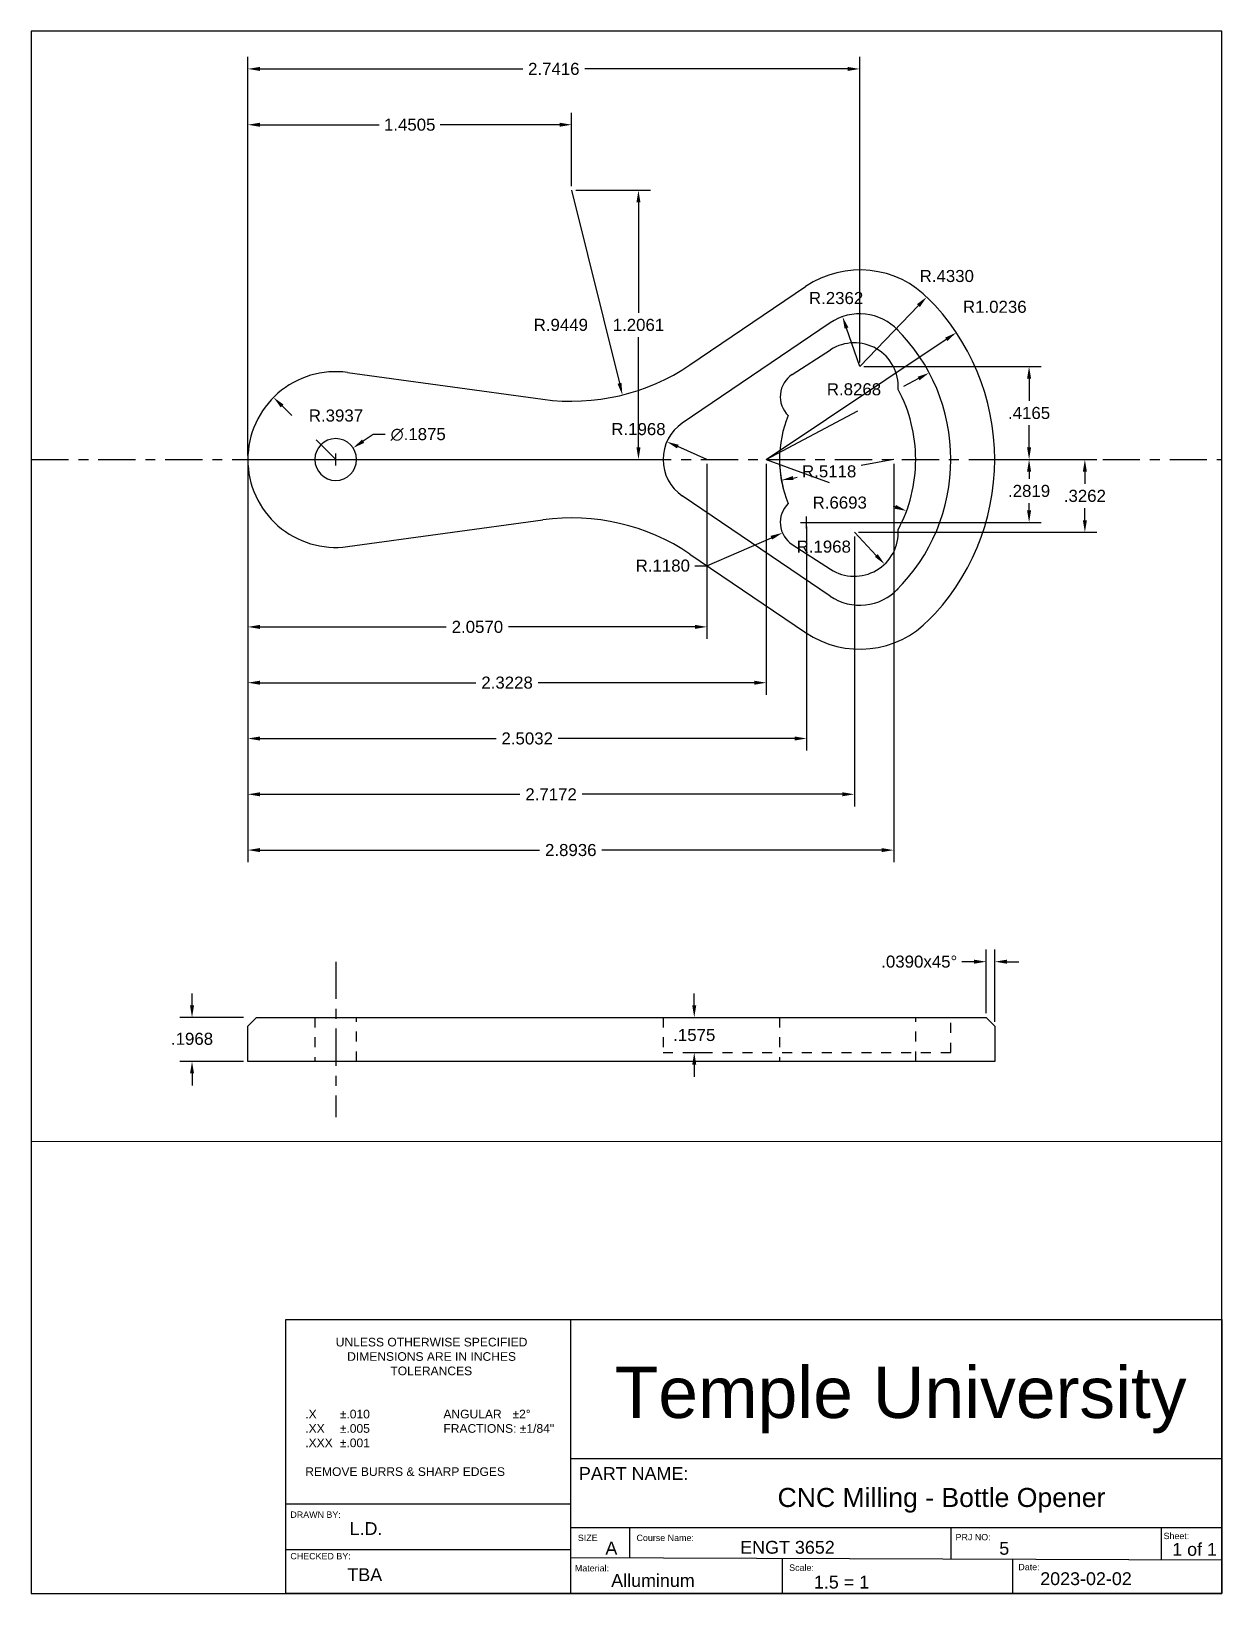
# Paper-space layout 'A size' of a CAD drawing. Header units: inches. Extents: x 0.3 to 8.3, y 0.2 to 10.7.
# The model-space entities are those that its viewports show. They can reach past a viewport. Long polylines and large blocks are cut down to what shows.
import ezdxf

# ---------------------------------------------------------------- set-up
doc = ezdxf.new("R2010")
doc.units = ezdxf.units.IN
doc.header["$LTSCALE"] = 0.3
doc.header["$MEASUREMENT"] = 0
doc.linetypes.add('CENTER', pattern=[2, 1.25, -0.25, 0.25, -0.25])
doc.linetypes.add('HIDDEN', pattern=[0.375, 0.25, -0.125])
for name, color, linetype in [('center lines', 5, 'CENTER'), ('dimension', 3, 'Continuous'), ('handle', 1, 'Continuous'), ('metal', 8, 'Continuous'), ('metal hidden', 8, 'HIDDEN'), ('spacing', 4, 'Continuous'), ('spacing hidden', 4, 'HIDDEN'), ('title block', 7, 'Continuous')]:
    doc.layers.add(name, color=color, linetype=linetype)
doc.styles.get("Standard").update_dxf_attribs({"font": 'arial.ttf'})
doc.dimstyles.new('Engineering dim', dxfattribs={"dimscale": 0.3, "dimtxt": 0.18, "dimasz": 0.18, "dimexe": 0.18, "dimexo": 0.0625, "dimgap": 0.09, "dimtad": 0, "dimtih": 1, "dimtoh": 1, "dimdec": 4, "dimzin": 4, "dimdsep": 46, "dimtxsty": 'Standard', "dimcen": 0.09, "dimadec": 0, "dimazin": 0, "dimtfac": 1, "dimtdec": 4, "dimtofl": 0, "dimtmove": 0, "dimatfit": 3, "dimfxl": 1, "dimtolj": 1, "dimtzin": 0, "dimarcsym": 0})

# ---------------------------------------------------------------- blocks, each defined once
blk = doc.blocks.new('*D4')
at = {"layer": 'Defpoints', "color": 0, "transparency": 16777216}
for p in [(2.7416, 1.75), (2.7416, 0.4165), (0, 0)]:
    blk.add_point(p, dxfattribs=at)
at = {"layer": 'dimension', "color": 0, "lineweight": -2, "transparency": 16777216}
for p, q in [((0, 0.0187), (0, 1.804)), ((2.7416, 0.4353), (2.7416, 1.804)), ((0.054, 1.75), (1.2313, 1.75)), ((2.6876, 1.75), (1.5103, 1.75))]:
    blk.add_line(p, q, dxfattribs=at)
at = {"layer": 'dimension', "color": 0, "transparency": 16777216}
for points in [[(0.054, 1.759), (0.054, 1.741), (0, 1.75)], [(2.6876, 1.759), (2.6876, 1.741), (2.7416, 1.75)]]:
    blk.add_solid(points, dxfattribs=at)
at = {"layer": 'dimension', "color": 0, "transparency": 16777216, "insert": (1.3708, 1.75), "char_height": 0.054, "attachment_point": 5}
blk.add_mtext('\\A1;2.7416', dxfattribs=at)
blk = doc.blocks.new('*D5')
at = {"layer": 'Defpoints', "color": 0, "transparency": 16777216}
for p in [(1.4505, 1.5), (1.4505, 1.2061), (0, 0)]:
    blk.add_point(p, dxfattribs=at)
at = {"layer": 'dimension', "color": 0, "lineweight": -2, "transparency": 16777216}
for p, q in [((0, 0.0188), (0, 1.554)), ((1.4505, 1.2248), (1.4505, 1.554)), ((0.054, 1.5), (0.5885, 1.5)), ((1.3965, 1.5), (0.862, 1.5))]:
    blk.add_line(p, q, dxfattribs=at)
at = {"layer": 'dimension', "color": 0, "transparency": 16777216}
for points in [[(0.054, 1.509), (0.054, 1.491), (0, 1.5)], [(1.3965, 1.509), (1.3965, 1.491), (1.4505, 1.5)]]:
    blk.add_solid(points, dxfattribs=at)
at = {"layer": 'dimension', "color": 0, "transparency": 16777216, "insert": (0.7252, 1.5), "char_height": 0.054, "attachment_point": 5}
blk.add_mtext('\\A1;1.4505', dxfattribs=at)
blk = doc.blocks.new('*D6')
at = {"layer": 'Defpoints', "color": 0, "transparency": 16777216}
for p in [(1.4505, 1.2061), (1.75, 1.2061), (0, 0)]:
    blk.add_point(p, dxfattribs=at)
at = {"layer": 'dimension', "color": 0, "lineweight": -2, "transparency": 16777216}
for p, q in [((1.4692, 1.2061), (1.804, 1.2061)), ((1.75, 1.1521), (1.75, 0.6576)), ((1.75, 0.054), (1.75, 0.5485)), ((0.0187, 0), (1.804, 0))]:
    blk.add_line(p, q, dxfattribs=at)
at = {"layer": 'dimension', "color": 0, "transparency": 16777216}
for points in [[(1.741, 1.1521), (1.759, 1.1521), (1.75, 1.2061)], [(1.741, 0.054), (1.759, 0.054), (1.75, 0)]]:
    blk.add_solid(points, dxfattribs=at)
at = {"layer": 'dimension', "color": 0, "transparency": 16777216, "insert": (1.75, 0.603), "char_height": 0.054, "attachment_point": 5}
blk.add_mtext('\\A1;1.2061', dxfattribs=at)
blk = doc.blocks.new('*D7')
at = {"layer": 'Defpoints', "color": 0, "transparency": 16777216}
for p in [(0, 0), (2.057, 0), (2.057, -0.75)]:
    blk.add_point(p, dxfattribs=at)
at = {"layer": 'dimension', "color": 0, "lineweight": -2, "transparency": 16777216}
for p, q in [((0, -0.0187), (0, -0.804)), ((2.057, -0.0187), (2.057, -0.804)), ((0.054, -0.75), (0.889, -0.75)), ((2.003, -0.75), (1.168, -0.75))]:
    blk.add_line(p, q, dxfattribs=at)
at = {"layer": 'dimension', "color": 0, "transparency": 16777216}
for points in [[(0.054, -0.741), (0.054, -0.759), (0, -0.75)], [(2.003, -0.741), (2.003, -0.759), (2.057, -0.75)]]:
    blk.add_solid(points, dxfattribs=at)
at = {"layer": 'dimension', "color": 0, "transparency": 16777216, "insert": (1.0285, -0.75), "char_height": 0.054, "attachment_point": 5}
blk.add_mtext('\\A1;2.0570', dxfattribs=at)
blk = doc.blocks.new('*D8')
at = {"layer": 'Defpoints', "color": 0, "transparency": 16777216}
for p in [(0, 0), (2.3228, 0), (2.3228, -1)]:
    blk.add_point(p, dxfattribs=at)
at = {"layer": 'dimension', "color": 0, "lineweight": -2, "transparency": 16777216}
for p, q in [((0, -0.0187), (0, -1.054)), ((2.3228, -0.0187), (2.3228, -1.054)), ((0.054, -1), (1.0218, -1)), ((2.2688, -1), (1.301, -1))]:
    blk.add_line(p, q, dxfattribs=at)
at = {"layer": 'dimension', "color": 0, "transparency": 16777216}
for points in [[(0.054, -0.991), (0.054, -1.009), (0, -1)], [(2.2688, -0.991), (2.2688, -1.009), (2.3228, -1)]]:
    blk.add_solid(points, dxfattribs=at)
at = {"layer": 'dimension', "color": 0, "transparency": 16777216, "insert": (1.1614, -1), "char_height": 0.054, "attachment_point": 5}
blk.add_mtext('\\A1;2.3228', dxfattribs=at)
blk = doc.blocks.new('*D9')
at = {"layer": 'Defpoints', "color": 0, "transparency": 16777216}
for p in [(0, 0), (2.5032, -0.2819), (2.5032, -1.25)]:
    blk.add_point(p, dxfattribs=at)
at = {"layer": 'dimension', "color": 0, "lineweight": -2, "transparency": 16777216}
for p, q in [((0, -0.0187), (0, -1.304)), ((2.5032, -0.3006), (2.5032, -1.304)), ((0.054, -1.25), (1.1123, -1.25)), ((2.4492, -1.25), (1.3909, -1.25))]:
    blk.add_line(p, q, dxfattribs=at)
at = {"layer": 'dimension', "color": 0, "transparency": 16777216}
for points in [[(0.054, -1.241), (0.054, -1.259), (0, -1.25)], [(2.4492, -1.241), (2.4492, -1.259), (2.5032, -1.25)]]:
    blk.add_solid(points, dxfattribs=at)
at = {"layer": 'dimension', "color": 0, "transparency": 16777216, "insert": (1.2516, -1.25), "char_height": 0.054, "attachment_point": 5}
blk.add_mtext('\\A1;2.5032', dxfattribs=at)
blk = doc.blocks.new('*D10')
at = {"layer": 'Defpoints', "color": 0, "transparency": 16777216}
for p in [(0, 0), (2.7172, -0.3262), (2.7172, -1.5)]:
    blk.add_point(p, dxfattribs=at)
at = {"layer": 'dimension', "color": 0, "lineweight": -2, "transparency": 16777216}
for p, q in [((0, -0.0187), (0, -1.554)), ((2.7172, -0.3449), (2.7172, -1.554)), ((0.054, -1.5), (1.2193, -1.5)), ((2.6632, -1.5), (1.4979, -1.5))]:
    blk.add_line(p, q, dxfattribs=at)
at = {"layer": 'dimension', "color": 0, "transparency": 16777216}
for points in [[(0.054, -1.491), (0.054, -1.509), (0, -1.5)], [(2.6632, -1.491), (2.6632, -1.509), (2.7172, -1.5)]]:
    blk.add_solid(points, dxfattribs=at)
at = {"layer": 'dimension', "color": 0, "transparency": 16777216, "insert": (1.3586, -1.5), "char_height": 0.054, "attachment_point": 5}
blk.add_mtext('\\A1;2.7172', dxfattribs=at)
blk = doc.blocks.new('*D11')
at = {"layer": 'Defpoints', "color": 0, "transparency": 16777216}
for p in [(0, 0), (2.8936, 0), (2.8936, -1.75)]:
    blk.add_point(p, dxfattribs=at)
at = {"layer": 'dimension', "color": 0, "lineweight": -2, "transparency": 16777216}
for p, q in [((0, -0.0187), (0, -1.804)), ((2.8936, -0.0187), (2.8936, -1.804)), ((0.054, -1.75), (1.3073, -1.75)), ((2.8396, -1.75), (1.5863, -1.75))]:
    blk.add_line(p, q, dxfattribs=at)
at = {"layer": 'dimension', "color": 0, "transparency": 16777216}
for points in [[(0.054, -1.741), (0.054, -1.759), (0, -1.75)], [(2.8396, -1.741), (2.8396, -1.759), (2.8936, -1.75)]]:
    blk.add_solid(points, dxfattribs=at)
at = {"layer": 'dimension', "color": 0, "transparency": 16777216, "insert": (1.4468, -1.75), "char_height": 0.054, "attachment_point": 5}
blk.add_mtext('\\A1;2.8936', dxfattribs=at)
blk = doc.blocks.new('*D12')
at = {"layer": 'Defpoints', "color": 0, "transparency": 16777216}
for p in [(2.7416, 0.4165), (3.5, 0.4165), (3.3464, 0)]:
    blk.add_point(p, dxfattribs=at)
at = {"layer": 'dimension', "color": 0, "lineweight": -2, "transparency": 16777216}
for p, q in [((2.7603, 0.4165), (3.554, 0.4165)), ((3.5, 0.3625), (3.5, 0.2628)), ((3.5, 0.054), (3.5, 0.1537)), ((3.3652, 0), (3.554, 0))]:
    blk.add_line(p, q, dxfattribs=at)
at = {"layer": 'dimension', "color": 0, "transparency": 16777216}
for points in [[(3.491, 0.3625), (3.509, 0.3625), (3.5, 0.4165)], [(3.491, 0.054), (3.509, 0.054), (3.5, 0)]]:
    blk.add_solid(points, dxfattribs=at)
at = {"layer": 'dimension', "color": 0, "transparency": 16777216, "insert": (3.5, 0.2082), "char_height": 0.054, "attachment_point": 5}
blk.add_mtext('\\A1;.4165', dxfattribs=at)
blk = doc.blocks.new('*D13')
at = {"layer": 'Defpoints', "color": 0, "transparency": 16777216}
for p in [(3.3464, 0), (2.5032, -0.2819), (3.5, -0.2819)]:
    blk.add_point(p, dxfattribs=at)
at = {"layer": 'dimension', "color": 0, "lineweight": -2, "transparency": 16777216}
for p, q in [((3.3651, 0), (3.554, 0)), ((3.5, -0.054), (3.5, -0.0864)), ((3.5, -0.2279), (3.5, -0.1955)), ((2.5219, -0.2819), (3.554, -0.2819))]:
    blk.add_line(p, q, dxfattribs=at)
at = {"layer": 'dimension', "color": 0, "transparency": 16777216}
for points in [[(3.491, -0.054), (3.509, -0.054), (3.5, 0)], [(3.491, -0.2279), (3.509, -0.2279), (3.5, -0.2819)]]:
    blk.add_solid(points, dxfattribs=at)
at = {"layer": 'dimension', "color": 0, "transparency": 16777216, "insert": (3.5, -0.141), "char_height": 0.054, "attachment_point": 5}
blk.add_mtext('\\A1;.2819', dxfattribs=at)
blk = doc.blocks.new('*D14')
at = {"layer": 'Defpoints', "color": 0, "transparency": 16777216}
for p in [(3.3464, 0), (2.7172, -0.3262), (3.75, -0.3262)]:
    blk.add_point(p, dxfattribs=at)
at = {"layer": 'dimension', "color": 0, "lineweight": -2, "transparency": 16777216}
for p, q in [((3.3651, 0), (3.804, 0)), ((3.75, -0.054), (3.75, -0.1085)), ((3.75, -0.2722), (3.75, -0.2177)), ((2.7359, -0.3262), (3.804, -0.3262))]:
    blk.add_line(p, q, dxfattribs=at)
at = {"layer": 'dimension', "color": 0, "transparency": 16777216}
for points in [[(3.741, -0.054), (3.759, -0.054), (3.75, 0)], [(3.741, -0.2722), (3.759, -0.2722), (3.75, -0.3262)]]:
    blk.add_solid(points, dxfattribs=at)
at = {"layer": 'dimension', "color": 0, "transparency": 16777216, "insert": (3.75, -0.1631), "char_height": 0.054, "attachment_point": 5}
blk.add_mtext('\\A1;.3262', dxfattribs=at)
blk = doc.blocks.new('*D15')
at = {"layer": 'Defpoints', "color": 0, "transparency": 16777216}
for p in [(0.1152, 0.2783), (0.3937, 0)]:
    blk.add_point(p, dxfattribs=at)
at = {"layer": 'dimension', "color": 0, "lineweight": -2, "transparency": 16777216}
for p, q in [((0.1534, 0.2401), (0.1965, 0.1971)), ((0.3937, 0), (0.3057, 0.0879))]:
    blk.add_line(p, q, dxfattribs=at)
at = {"layer": 'dimension', "color": 0, "transparency": 16777216}
blk.add_solid([(0.1598, 0.2465), (0.1471, 0.2338), (0.1152, 0.2783)], dxfattribs=at)
at = {"layer": 'dimension', "color": 0, "transparency": 16777216, "insert": (0.3948, 0.1968), "char_height": 0.054, "attachment_point": 5}
blk.add_mtext('\\A1;R.3937', dxfattribs=at)
blk = doc.blocks.new('*D16')
at = {"layer": 'Defpoints', "color": 0, "transparency": 16777216}
for p in [(0.4717, 0.052), (0.3157, -0.052)]:
    blk.add_point(p, dxfattribs=at)
at = {"layer": 'dimension', "color": 0, "lineweight": -2, "transparency": 16777216}
for p, q in [((0.5615, 0.112), (0.5166, 0.082)), ((0.6155, 0.112), (0.5615, 0.112)), ((0.3667, 0), (0.4207, 0)), ((0.3937, -0.027), (0.3937, 0.027))]:
    blk.add_line(p, q, dxfattribs=at)
at = {"layer": 'dimension', "color": 0, "transparency": 16777216}
blk.add_solid([(0.5116, 0.0895), (0.5216, 0.0745), (0.4717, 0.052)], dxfattribs=at)
at = {"layer": 'dimension', "color": 0, "transparency": 16777216, "insert": (0.7632, 0.112), "char_height": 0.054, "attachment_point": 5}
blk.add_mtext('\\A1;∅.1875', dxfattribs=at)
blk = doc.blocks.new('*D17')
at = {"layer": 'Defpoints', "color": 0, "transparency": 16777216}
for p in [(1.4505, 1.2061), (1.6781, 0.289)]:
    blk.add_point(p, dxfattribs=at)
at = {"layer": 'dimension', "color": 0, "lineweight": -2, "transparency": 16777216}
blk.add_line((1.4505, 1.2061), (1.6651, 0.3414), dxfattribs=at)
at = {"layer": 'dimension', "color": 0, "transparency": 16777216}
blk.add_solid([(1.6739, 0.3436), (1.6564, 0.3393), (1.6781, 0.289)], dxfattribs=at)
at = {"layer": 'dimension', "color": 0, "transparency": 16777216, "insert": (1.4022, 0.603), "char_height": 0.054, "attachment_point": 5}
blk.add_mtext('\\A1;R.9449', dxfattribs=at)
blk = doc.blocks.new('*D18')
at = {"layer": 'Defpoints', "color": 0, "transparency": 16777216}
for p in [(1.877, 0.0797), (2.057, 0)]:
    blk.add_point(p, dxfattribs=at)
at = {"layer": 'dimension', "color": 0, "lineweight": -2, "transparency": 16777216}
blk.add_line((2.057, 0), (1.9264, 0.0578), dxfattribs=at)
at = {"layer": 'dimension', "color": 0, "transparency": 16777216}
blk.add_solid([(1.9301, 0.066), (1.9228, 0.0496), (1.877, 0.0797)], dxfattribs=at)
at = {"layer": 'dimension', "color": 0, "transparency": 16777216, "insert": (1.75, 0.1359), "char_height": 0.054, "attachment_point": 5}
blk.add_mtext('\\A1;R.1968', dxfattribs=at)
blk = doc.blocks.new('*D20')
at = {"layer": 'Defpoints', "color": 0, "transparency": 16777216}
for p in [(2.395, -0.3289), (2.5032, -0.2819)]:
    blk.add_point(p, dxfattribs=at)
at = {"layer": 'dimension', "color": 0, "lineweight": -2, "transparency": 16777216}
for p, q in [((2.5032, -0.3089), (2.5032, -0.2549)), ((2.4762, -0.2819), (2.5302, -0.2819)), ((2.057, -0.4757), (2.3454, -0.3504)), ((2.003, -0.4757), (2.057, -0.4757))]:
    blk.add_line(p, q, dxfattribs=at)
at = {"layer": 'dimension', "color": 0, "transparency": 16777216}
blk.add_solid([(2.3418, -0.3422), (2.349, -0.3587), (2.395, -0.3289)], dxfattribs=at)
at = {"layer": 'dimension', "color": 0, "transparency": 16777216, "insert": (1.8591, -0.4757), "char_height": 0.054, "attachment_point": 5}
blk.add_mtext('\\A1;R.1180', dxfattribs=at)
blk = doc.blocks.new('*D21')
at = {"layer": 'Defpoints', "color": 0, "transparency": 16777216}
for p in [(2.7172, -0.3262), (2.8527, -0.4689)]:
    blk.add_point(p, dxfattribs=at)
at = {"layer": 'dimension', "color": 0, "lineweight": -2, "transparency": 16777216}
blk.add_line((2.7172, -0.3262), (2.8155, -0.4298), dxfattribs=at)
at = {"layer": 'dimension', "color": 0, "transparency": 16777216}
blk.add_solid([(2.822, -0.4236), (2.809, -0.436), (2.8527, -0.4689)], dxfattribs=at)
at = {"layer": 'dimension', "color": 0, "transparency": 16777216, "insert": (2.5803, -0.3906), "char_height": 0.054, "attachment_point": 5}
blk.add_mtext('\\A1;R.1968', dxfattribs=at)
blk = doc.blocks.new('*D22')
at = {"layer": 'Defpoints', "color": 0, "transparency": 16777216}
for p in [(2.6644, 0.6397), (2.7416, 0.4165)]:
    blk.add_point(p, dxfattribs=at)
at = {"layer": 'dimension', "color": 0, "lineweight": -2, "transparency": 16777216}
blk.add_line((2.7416, 0.4165), (2.6821, 0.5887), dxfattribs=at)
at = {"layer": 'dimension', "color": 0, "transparency": 16777216}
blk.add_solid([(2.6906, 0.5916), (2.6736, 0.5858), (2.6644, 0.6397)], dxfattribs=at)
at = {"layer": 'dimension', "color": 0, "transparency": 16777216, "insert": (2.6355, 0.7232), "char_height": 0.054, "attachment_point": 5}
blk.add_mtext('\\A1;R.2362', dxfattribs=at)
blk = doc.blocks.new('*D23')
at = {"layer": 'Defpoints', "color": 0, "transparency": 16777216}
for p in [(3.0417, 0.7286), (2.7416, 0.4165)]:
    blk.add_point(p, dxfattribs=at)
at = {"layer": 'dimension', "color": 0, "lineweight": -2, "transparency": 16777216}
blk.add_line((2.7416, 0.4165), (3.0043, 0.6897), dxfattribs=at)
at = {"layer": 'dimension', "color": 0, "transparency": 16777216}
blk.add_solid([(2.9978, 0.696), (3.0108, 0.6835), (3.0417, 0.7286)], dxfattribs=at)
at = {"layer": 'dimension', "color": 0, "transparency": 16777216, "insert": (3.1314, 0.8219), "char_height": 0.054, "attachment_point": 5}
blk.add_mtext('\\A1;R.4330', dxfattribs=at)
blk = doc.blocks.new('*D24')
at = {"layer": 'Defpoints', "color": 0, "transparency": 16777216}
for p in [(2.3228, 0), (2.9512, -0.2304)]:
    blk.add_point(p, dxfattribs=at)
at = {"layer": 'dimension', "color": 0, "lineweight": -2, "transparency": 16777216}
for p, q in [((2.3228, 0), (2.6044, -0.1033)), ((2.9005, -0.2119), (2.8923, -0.2089))]:
    blk.add_line(p, q, dxfattribs=at)
at = {"layer": 'dimension', "color": 0, "transparency": 16777216}
blk.add_solid([(2.9036, -0.2034), (2.8974, -0.2203), (2.9512, -0.2304)], dxfattribs=at)
at = {"layer": 'dimension', "color": 0, "transparency": 16777216, "insert": (2.6518, -0.1933), "char_height": 0.054, "attachment_point": 5}
blk.add_mtext('\\A1;R.6693', dxfattribs=at)
blk = doc.blocks.new('*D25')
at = {"layer": 'Defpoints', "color": 0, "transparency": 16777216}
for p in [(3.0527, 0.3884), (2.3228, 0)]:
    blk.add_point(p, dxfattribs=at)
at = {"layer": 'dimension', "color": 0, "lineweight": -2, "transparency": 16777216}
for p, q in [((3.005, 0.363), (2.9379, 0.3273)), ((2.3228, 0), (2.7328, 0.2182))]:
    blk.add_line(p, q, dxfattribs=at)
at = {"layer": 'dimension', "color": 0, "transparency": 16777216}
blk.add_solid([(3.0008, 0.371), (3.0092, 0.3551), (3.0527, 0.3884)], dxfattribs=at)
at = {"layer": 'dimension', "color": 0, "transparency": 16777216, "insert": (2.7156, 0.3144), "char_height": 0.054, "attachment_point": 5}
blk.add_mtext('\\A1;R.8268', dxfattribs=at)
blk = doc.blocks.new('*D26')
at = {"layer": 'Defpoints', "color": 0, "transparency": 16777216}
for p in [(3.1739, 0.5687), (2.3228, 0)]:
    blk.add_point(p, dxfattribs=at)
at = {"layer": 'dimension', "color": 0, "lineweight": -2, "transparency": 16777216}
blk.add_line((2.3228, 0), (3.129, 0.5387), dxfattribs=at)
at = {"layer": 'dimension', "color": 0, "transparency": 16777216}
blk.add_solid([(3.124, 0.5462), (3.134, 0.5312), (3.1739, 0.5687)], dxfattribs=at)
at = {"layer": 'dimension', "color": 0, "transparency": 16777216, "insert": (3.3464, 0.6839), "char_height": 0.054, "attachment_point": 5}
blk.add_mtext('\\A1;R1.0236', dxfattribs=at)
blk = doc.blocks.new('*D27')
at = {"layer": 'Defpoints', "color": 0, "transparency": 16777216}
for p in [(2.8936, 0), (2.3903, -0.0927)]:
    blk.add_point(p, dxfattribs=at)
at = {"layer": 'dimension', "color": 0, "lineweight": -2, "transparency": 16777216}
for p, q in [((2.8936, 0), (2.7484, -0.0267)), ((2.4434, -0.0829), (2.4604, -0.0798))]:
    blk.add_line(p, q, dxfattribs=at)
blk.add_arc((2.8936, 0), 0.5118, 182.09905, 196.48244, dxfattribs=at)
at = {"layer": 'dimension', "color": 0, "transparency": 16777216}
blk.add_solid([(2.4417, -0.0741), (2.445, -0.0918), (2.3903, -0.0927)], dxfattribs=at)
at = {"layer": 'dimension', "color": 0, "transparency": 16777216, "insert": (2.6044, -0.0533), "char_height": 0.054, "attachment_point": 5}
blk.add_mtext('\\A1;R.5118', dxfattribs=at)
blk = doc.blocks.new('*D28')
at = {"layer": 'Defpoints', "color": 0, "transparency": 16777216}
for p in [(1.9602, -2.5), (2, -2.5), (1.9602, -2.6575)]:
    blk.add_point(p, dxfattribs=at)
at = {"layer": 'dimension', "color": 0, "lineweight": -2, "transparency": 16777216}
for p, q in [((2, -2.446), (2, -2.392)), ((1.97895, -2.5), (2.054, -2.5)), ((1.97895, -2.6575), (2.054, -2.6575)), ((2, -2.7115), (2, -2.7655))]:
    blk.add_line(p, q, dxfattribs=at)
at = {"layer": 'dimension', "color": 0, "transparency": 16777216}
for points in [[(1.991, -2.446), (2.009, -2.446), (2, -2.5)], [(1.991, -2.7115), (2.009, -2.7115), (2, -2.6575)]]:
    blk.add_solid(points, dxfattribs=at)
at = {"layer": 'dimension', "color": 0, "transparency": 16777216, "insert": (2, -2.57875), "char_height": 0.054, "attachment_point": 5}
blk.add_mtext('\\A1;.1575', dxfattribs=at)
blk = doc.blocks.new('*D29')
at = {"layer": 'Defpoints', "color": 0, "transparency": 16777216}
for p in [(0, -2.5), (-0.25, -2.6968), (0, -2.6968)]:
    blk.add_point(p, dxfattribs=at)
at = {"layer": 'dimension', "color": 0, "lineweight": -2, "transparency": 16777216}
for p, q in [((-0.25, -2.446), (-0.25, -2.392)), ((-0.0187, -2.5), (-0.304, -2.5)), ((-0.0187, -2.6968), (-0.304, -2.6968)), ((-0.25, -2.7508), (-0.25, -2.8048))]:
    blk.add_line(p, q, dxfattribs=at)
at = {"layer": 'dimension', "color": 0, "transparency": 16777216}
for points in [[(-0.259, -2.446), (-0.241, -2.446), (-0.25, -2.5)], [(-0.259, -2.7508), (-0.241, -2.7508), (-0.25, -2.6968)]]:
    blk.add_solid(points, dxfattribs=at)
at = {"layer": 'dimension', "color": 0, "transparency": 16777216, "insert": (-0.25, -2.5958), "char_height": 0.054, "attachment_point": 5}
blk.add_mtext('\\A1;.1968', dxfattribs=at)
blk = doc.blocks.new('*D30')
at = {"layer": 'Defpoints', "color": 0, "transparency": 16777216}
for p in [(3.3074, -2.25), (3.3074, -2.5), (3.3464, -2.539)]:
    blk.add_point(p, dxfattribs=at)
at = {"layer": 'dimension', "color": 0, "lineweight": -2, "transparency": 16777216}
for p, q in [((3.3074, -2.4813), (3.3074, -2.196)), ((3.3464, -2.5202), (3.3464, -2.196)), ((3.2534, -2.25), (3.1994, -2.25)), ((3.4004, -2.25), (3.4544, -2.25))]:
    blk.add_line(p, q, dxfattribs=at)
at = {"layer": 'dimension', "color": 0, "transparency": 16777216}
for points in [[(3.2534, -2.241), (3.2534, -2.259), (3.3074, -2.25)], [(3.4004, -2.241), (3.4004, -2.259), (3.3464, -2.25)]]:
    blk.add_solid(points, dxfattribs=at)
at = {"layer": 'dimension', "color": 0, "transparency": 16777216, "insert": (3.008, -2.25), "char_height": 0.054, "attachment_point": 5}
blk.add_mtext('\\A1;.0390x45%%D', dxfattribs=at)

msp = doc.modelspace()

# ---------------------------------------------------------------- linework, layer by layer
at = {"layer": 'center lines'}
msp.add_line((0.3937, -2.25), (0.3937, -2.9468), dxfattribs=at)
msp.add_xline((0, 0), (1, 0), dxfattribs=at)
at = {"layer": 'handle'}
for p, q in [((1.98053, 0.42385), (2.49872, 0.77496)), ((0.44723, 0.39004), (1.32201, 0.26998)), ((0.44723, -0.39004), (1.32201, -0.26998)), ((1.98053, -0.42385), (2.49872, -0.77496))]:
    msp.add_line(p, q, dxfattribs=at)
msp.add_lwpolyline([(0.039, -2.5), (3.3074, -2.5), (3.3464, -2.539), (3.3464, -2.6968), (0, -2.6968), (0, -2.539)], close=True, dxfattribs=at)
for centre, radius, start, end in [((2.7416, 0.4165), 0.433, 43.712891, 124.120364), ((2.3228, 0), 1.0236, 0, 45.319943), ((1.4505, 1.2061), 0.9449, 262.184766, 304.120364), ((0.3937, 0), 0.3937, 82.184766, 180), ((0.3937, 0), 0.3937, 180, 277.815234), ((2.3228, 0), 1.0236, 314.680057, 0), ((1.4505, -1.2061), 0.9449, 55.879636, 97.815234), ((2.7416, -0.4165), 0.433, 235.879636, 316.287109)]:
    msp.add_arc(centre, radius, start, end, dxfattribs=at)
at = {"layer": 'metal'}
for p, q in [((2.60906, 0.61201), (1.94657, 0.1629)), ((2.60906, -0.61201), (1.94657, -0.1629))]:
    msp.add_line(p, q, dxfattribs=at)
for centre, radius, start, end in [((2.7416, 0.4165), 0.2362, 43.467971, 124.133908), ((2.3228, 0), 0.8268, 0, 45.234801), ((2.057, 0), 0.1968, 124.133908, 180), ((2.057, 0), 0.1968, 180, 235.866092), ((2.3228, 0), 0.8268, 314.765199, 0), ((2.7416, -0.4165), 0.2362, 235.866092, 316.532029)]:
    msp.add_arc(centre, radius, start, end, dxfattribs=at)
msp.add_point((0, 0), dxfattribs=at)
msp.add_point((0, 0), dxfattribs=at)
at = {"layer": 'metal hidden'}
for p, q in [((1.8602, -2.5), (1.8602, -2.6575)), ((3.1496, -2.6575), (3.1496, -2.5)), ((1.8602, -2.6575), (3.1496, -2.6575))]:
    msp.add_line(p, q, dxfattribs=at)
at = {"layer": 'spacing'}
for p, q in [((2.43922, 0.38105), (2.6105, 0.49157)), ((2.43922, -0.38105), (2.6105, -0.49157))]:
    msp.add_line(p, q, dxfattribs=at)
for centre, radius, start, end in [((2.7172, 0.3262), 0.1968, 356.569284, 122.83135), ((2.5032, 0.2819), 0.118, 122.83135, 226.005061), ((2.3228, 0), 0.6693, 0, 28.019962), ((2.8936, 0), 0.5118, 157.360182, 180), ((0.3937, 0), 0.09375, 0, 180), ((0.3937, 0), 0.09375, 180, 0), ((2.8936, 0), 0.5118, 180, 202.639818), ((2.3228, 0), 0.6693, 331.980038, 0), ((2.5032, -0.2819), 0.118, 133.994939, 237.16865), ((2.7172, -0.3262), 0.1968, 237.16865, 3.430716)]:
    msp.add_arc(centre, radius, start, end, dxfattribs=at)
msp.add_point((0, 0), dxfattribs=at)
msp.add_point((0, 0), dxfattribs=at)
at = {"layer": 'spacing hidden'}
for p, q in [((0.29995, -2.5), (0.29995, -2.6968)), ((0.48745, -2.6968), (0.48745, -2.5)), ((2.3818, -2.5), (2.3818, -2.6968)), ((2.9921, -2.6968), (2.9921, -2.5))]:
    msp.add_line(p, q, dxfattribs=at)

# ---------------------------------------------------------------- dimensions: what is measured, and where the dimension line sits
at = {"layer": 'dimension'}
for base, p2, picture, middle in [((2.7416, 1.75), (2.7416, 0.4165), '*D4', (1.3708, 1.75)), ((1.4505, 1.5), (1.4505, 1.2061), '*D5', (0.72525, 1.5)), ((2.057, -0.75), (2.057, 0), '*D7', (1.0285, -0.75)), ((2.3228, -1), (2.3228, 0), '*D8', (1.1614, -1))]:
    dim = msp.add_linear_dim(base=base, p1=(0, 0), p2=p2, dimstyle='Engineering dim', dxfattribs=at)
    dim.commit()
    dim.dimension.update_dxf_attribs({"geometry": picture, "text_midpoint": middle, "dimtype": 160})
for base, p1, p2, picture, middle in [((1.75, 1.2061), (0, 0), (1.4505, 1.2061), '*D6', (1.75, 0.60305)), ((3.5, 0.4165), (3.3464, 0), (2.7416, 0.4165), '*D12', (3.5, 0.20825)), ((3.5, -0.2819), (3.3464, 0), (2.5032, -0.2819), '*D13', (3.5, -0.14095)), ((3.75, -0.3262), (3.3464, 0), (2.7172, -0.3262), '*D14', (3.75, -0.1631)), ((2, -2.5), (1.9602, -2.6575), (1.9602, -2.5), '*D28', (2, -2.57875))]:
    dim = msp.add_linear_dim(base=base, p1=p1, p2=p2, angle=90, dimstyle='Engineering dim', dxfattribs=at)
    dim.commit()
    dim.dimension.update_dxf_attribs({"geometry": picture, "text_midpoint": middle})
for center, mpoint, picture, middle in [((1.4505, 1.2061), (1.67813, 0.28903), '*D17', (1.40219, 0.603)), ((2.7416, 0.4165), (3.04169, 0.72864), '*D23', (3.13136, 0.82191)), ((2.3228, 0), (3.1739, 0.56867), '*D26', (3.3464, 0.68393)), ((2.7416, 0.4165), (2.66441, 0.63973), '*D22', (2.63554, 0.72325)), ((2.3228, 0), (3.05269, 0.38841), '*D25', (2.71564, 0.31442)), ((0.3937, 0), (0.11524, 0.27832), '*D15', (0.39475, 0.1968)), ((2.057, 0), (1.87705, 0.07967), '*D18', (1.75, 0.13592)), ((2.3228, 0), (2.95118, -0.23044), '*D24', (2.65183, -0.19326)), ((2.8936, 0), (2.39027, -0.09272), '*D27', (2.6044, -0.05327)), ((2.7172, -0.3262), (2.85268, -0.46894), '*D21', (2.58032, -0.39061))]:
    dim = msp.add_radius_dim(center=center, mpoint=mpoint, dimstyle='Engineering dim', override={"dimtmove": 2}, dxfattribs=at)
    dim.commit()
    dim.dimension.update_dxf_attribs({"geometry": picture, "text_midpoint": middle, "dimtype": 164})
dim = msp.add_diameter_dim_2p(p1=(0.31571, -0.05203), p2=(0.47169, 0.05203), dimstyle='Engineering dim', dxfattribs=at)
dim.commit()
dim.dimension.update_dxf_attribs({"geometry": '*D16', "text_midpoint": (0.76322, 0.11197)})
for base, p2, picture, middle in [((2.5032, -1.25), (2.5032, -0.2819), '*D9', (1.2516, -1.25)), ((2.7172, -1.5), (2.7172, -0.3262), '*D10', (1.3586, -1.5)), ((2.8936, -1.75), (2.8936, 0), '*D11', (1.4468, -1.75))]:
    dim = msp.add_linear_dim(base=base, p1=(0, 0), p2=p2, dimstyle='Engineering dim', dxfattribs=at)
    dim.commit()
    dim.dimension.update_dxf_attribs({"geometry": picture, "text_midpoint": middle})
dim = msp.add_radius_dim(center=(2.5032, -0.2819), mpoint=(2.39497, -0.3289), dimstyle='Engineering dim', dxfattribs=at)
dim.commit()
dim.dimension.update_dxf_attribs({"geometry": '*D20', "text_midpoint": (1.85914, -0.47567), "dimtype": 164})
dim = msp.add_linear_dim(base=(3.3074, -2.25), p1=(3.3464, -2.539), p2=(3.3074, -2.5), text='<>x45%%D', dimstyle='Engineering dim', dxfattribs=at)
dim.commit()
dim.dimension.update_dxf_attribs({"geometry": '*D30', "text_midpoint": (3.00804, -2.25)})
dim = msp.add_linear_dim(base=(-0.25, -2.6968), p1=(0, -2.5), p2=(0, -2.6968), angle=90, dimstyle='Engineering dim', dxfattribs=at)
dim.commit()
dim.dimension.update_dxf_attribs({"geometry": '*D29', "text_midpoint": (-0.25, -2.59578), "dimtype": 160})

psp = doc.layouts.new('A size')

# ---------------------------------------------------------------- linework, layer by layer
psp.add_lwpolyline([(0.254, 0.209), (8.254, 0.209), (8.254, 10.709), (0.254, 10.709)], close=True)
at = {"layer": 'title block'}
for p, q in [((3.878, 2.052), (3.878, 0.208)), ((8.25, 1.115), (3.878, 1.115)), ((3.878, 0.81), (1.964, 0.81)), ((3.878, 0.652), (8.253, 0.652)), ((4.273, 0.652), (4.273, 0.449)), ((6.434, 0.652), (6.434, 0.441)), ((7.846, 0.652), (7.846, 0.436)), ((3.878, 0.504), (1.964, 0.504)), ((3.878, 0.451), (8.254, 0.435)), ((5.299, 0.445), (5.299, 0.208)), ((6.849, 0.208), (6.849, 0.439))]:
    psp.add_line(p, q, dxfattribs=at)
psp.add_lwpolyline([(8.254, 0.209), (1.964, 0.209), (1.964, 2.052), (8.254, 2.052)], close=True, dxfattribs=at)

# ---------------------------------------------------------------- texts
for s, height, p in [('PART NAME:', 0.0861, (3.934, 0.973)), ('CNC Milling - Bottle Opener', 0.12784, (5.269, 0.791)), ('DRAWN BY:', 0.0428, (1.995, 0.718)), ('L.D.', 0.0861, (2.393, 0.603)), ('SIZE', 0.0428, (3.927, 0.562)), ('A', 0.0861, (4.112, 0.471)), ('Course Name:', 0.04283, (4.321, 0.562)), ('ENGT 3652', 0.0861, (5.018, 0.477)), ('PRJ NO:', 0.0428, (6.465, 0.567)), ('5', 0.0861, (6.759, 0.47)), ('Sheet:', 0.0428, (7.863, 0.575)), ('1 of 1', 0.0861, (7.921, 0.463)), ('CHECKED BY:', 0.04283, (1.995, 0.439)), ('TBA', 0.0861, (2.378, 0.293)), ('Material:', 0.0428, (3.907, 0.358)), ('Alluminum', 0.0861, (4.151, 0.254)), ('Scale:', 0.0428, (5.347, 0.362)), ('1.5 = 1', 0.0861, (5.513, 0.243)), ('Date:', 0.0428, (6.887, 0.366)), ('2023-02-02', 0.0861, (7.034, 0.266))]:
    psp.add_text(s, height=height, dxfattribs=at).set_placement(p)
at = {"layer": 'title block', "attachment_point": 1}
for s, width, gutter_width, insert, char_height in [('\\pi0.2051;UNLESS OTHERWISE SPECIFIED \\P\\pi0.28158;DIMENSIONS ARE IN INCHES\\P\\pi0.57214;TOLERANCES\\P\\pi0.84383;\\P\\pi0;\\P.X ^I±.010^I^I^IANGULAR^I±2°\\P.XX^I±.005^I^I^IFRACTIONS: ±1/84"\\P.XXX^I±.001\\P\\PREMOVE BURRS & SHARP EDGES', 1.68766, 0.29, (2.095, 1.928), 0.05802), ('Temple University', 3.91078, 1.719, (4.174, 1.733), 0.34388)]:
    psp.add_mtext_dynamic_manual_height_columns(s, width=width, gutter_width=gutter_width, heights=[0], dxfattribs=dict(at, insert=insert, char_height=char_height))

# ---------------------------------------------------------------- viewports
at = {"layer": '0'}
psp.add_viewport(center=(4.254, 6.978), size=(8, 7.46161), view_center_point=(1.6966, -0.56849), view_height=4.9744042, dxfattribs=at)

doc.saveas('drawing.dxf')
